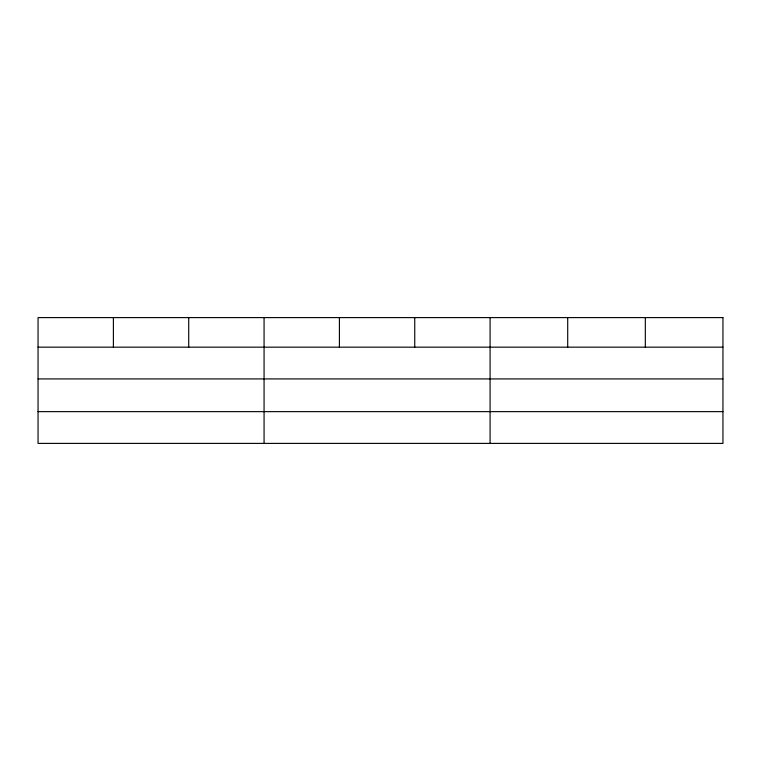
<?xml version="1.0" encoding="UTF-8"?>
<svg xmlns="http://www.w3.org/2000/svg" width="761" height="761" viewBox="0 0 761 761"><rect width="100%" height="100%" fill="white"/><g stroke="black" fill="none" stroke-linecap="round" stroke-linejoin="round"><path stroke-width="1.14" d="M38.05 347.168L722.95 347.168M38.05 378.921L722.95 378.921M38.05 411.644L722.95 411.644M645.328 317.603L645.328 347.168M567.706 317.603L567.706 347.168M490.084 317.603L490.084 443.397M414.745 317.603L414.745 347.168M339.406 317.603L339.406 347.168M264.067 317.603L264.067 443.397M188.728 317.603L188.728 347.168M113.389 317.603L113.389 347.168M722.95 317.603L38.05 317.603L38.05 443.397L722.95 443.397L722.95 317.603"/></g></svg>
